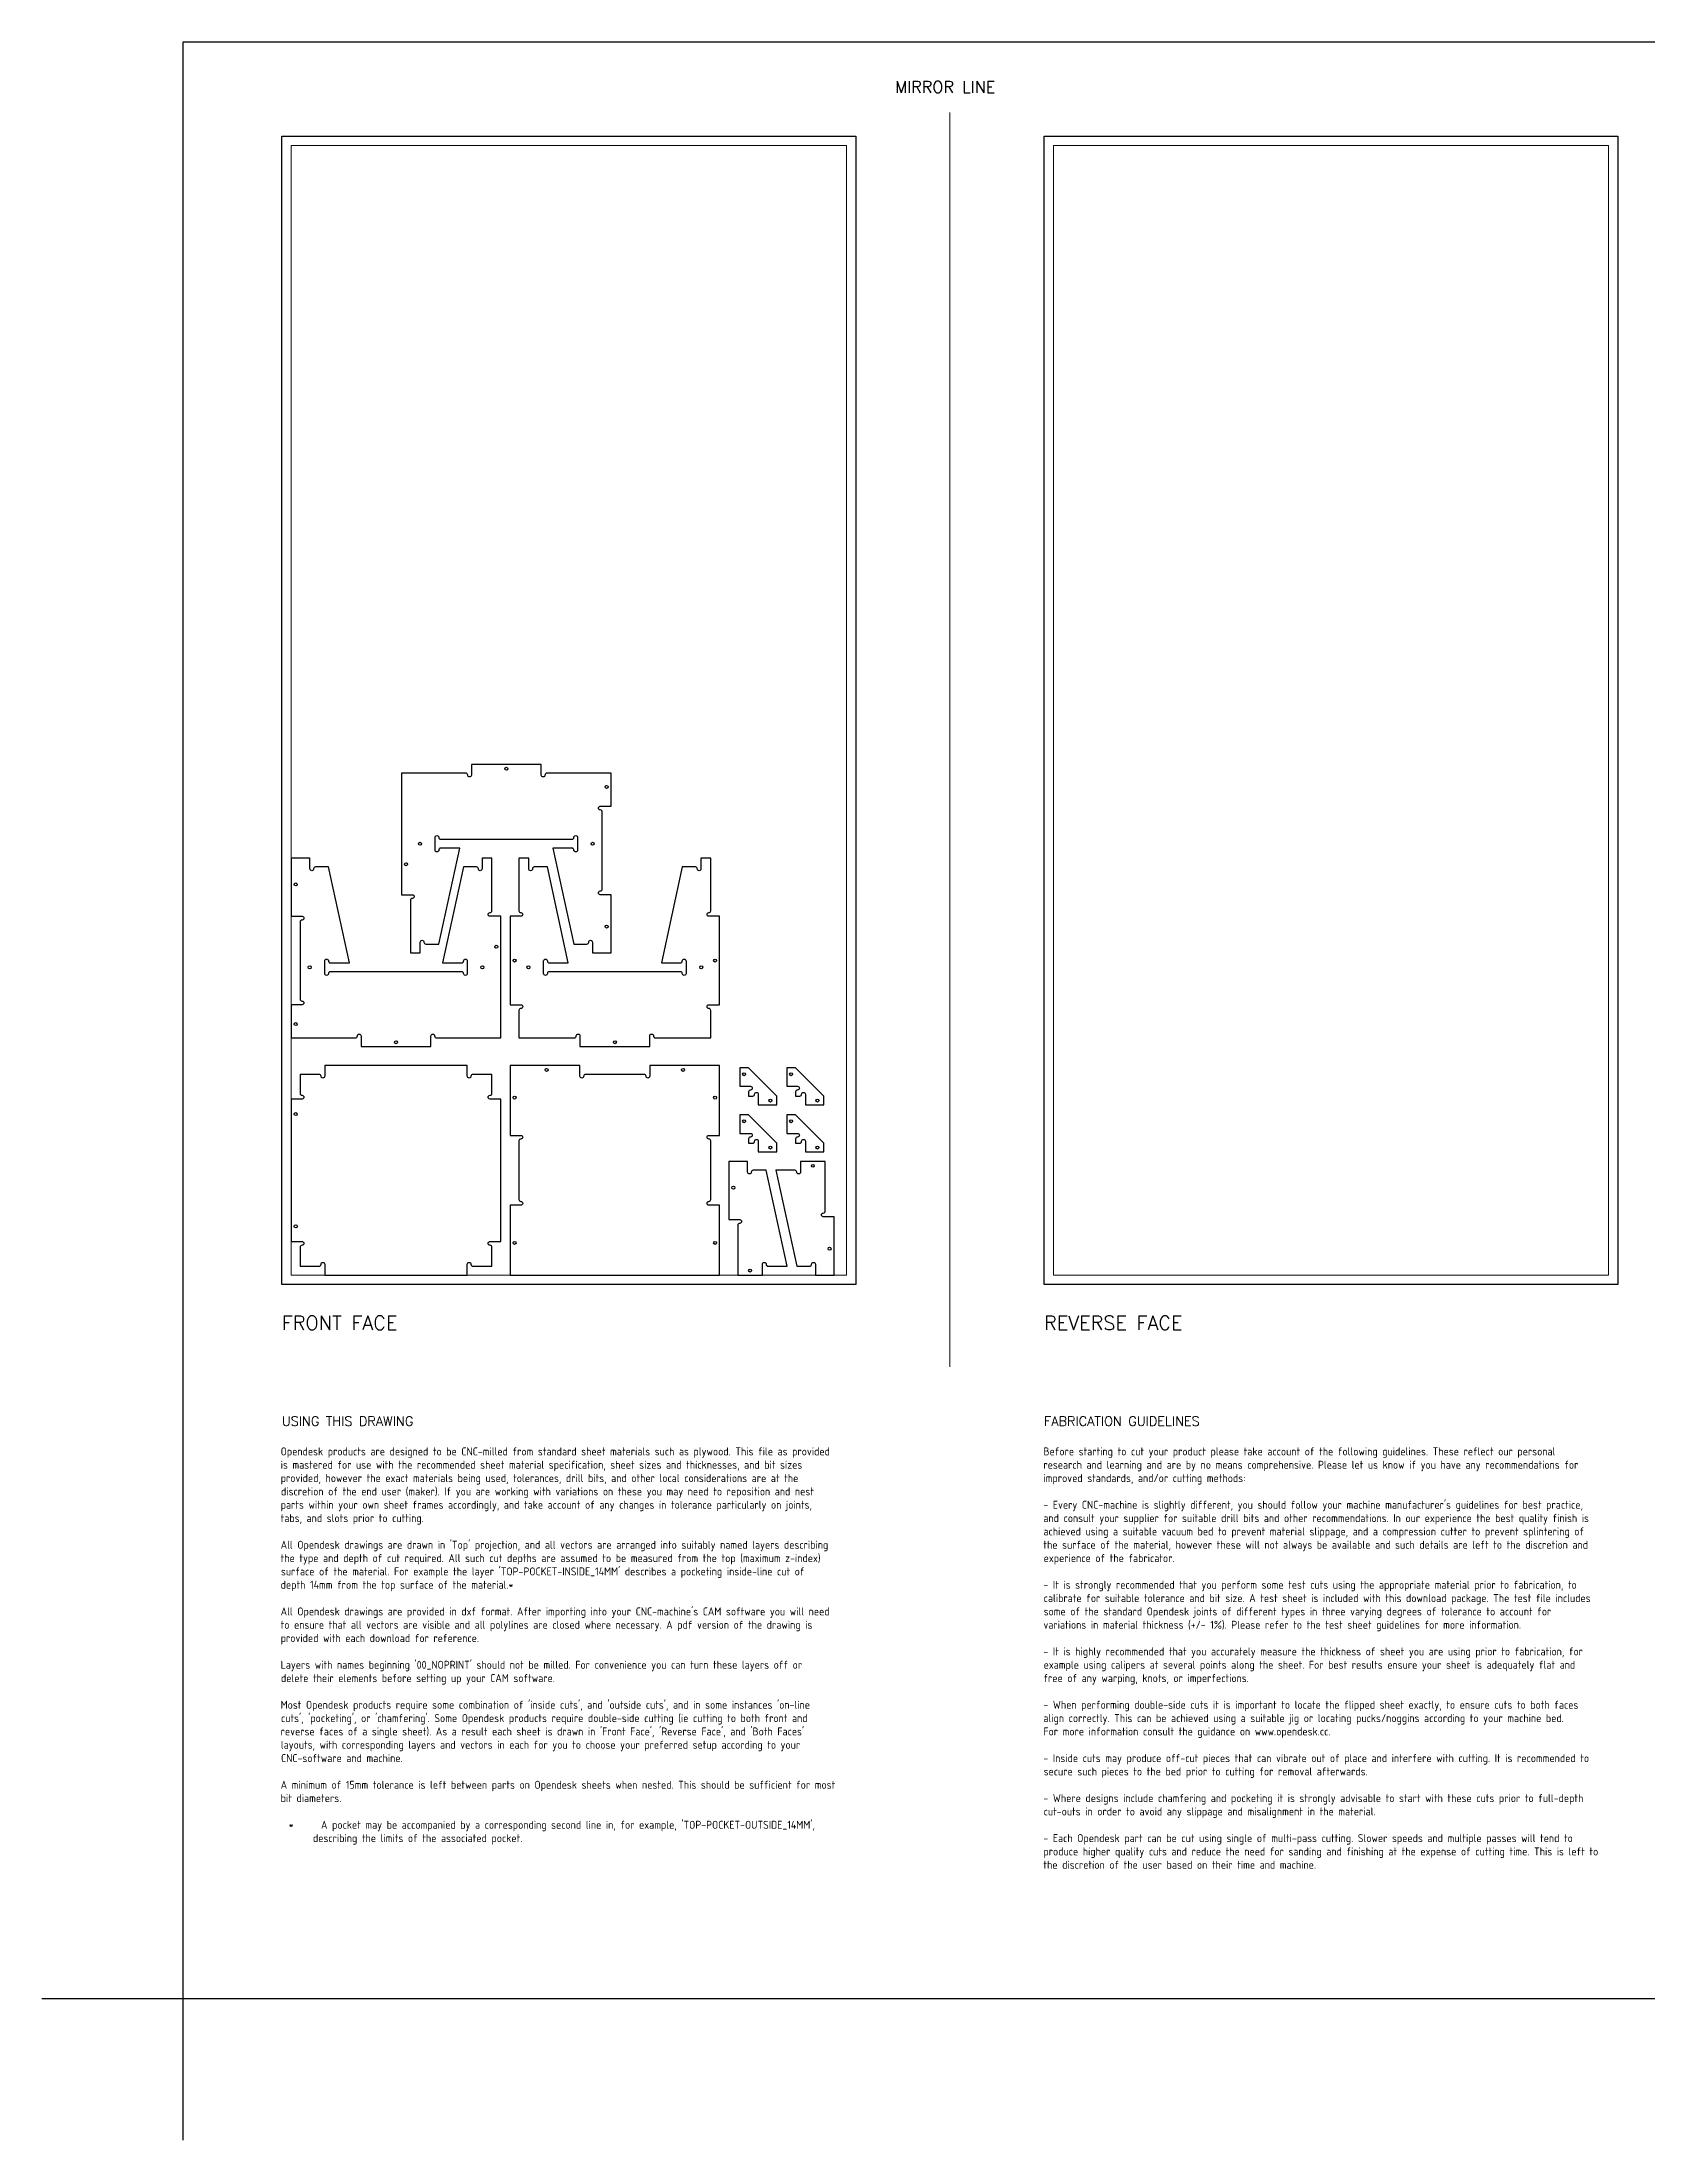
# Model space of a CAD drawing. Header units: millimetres. Extents: x -300 to 5880, y -300 to 4158.
# Drawn here: x -300 to 3112, y -300 to 4158 of the extents above; entities that cross this region are included whole.
import ezdxf
from ezdxf.enums import TextEntityAlignment as Align

# ---------------------------------------------------------------- set-up
doc = ezdxf.new("R2010")
doc.units = ezdxf.units.MM
doc.layers.add('00-NOPRINT_TEXT', color=7, linetype='Continuous', lineweight=25)
doc.layers.add('00_NOPRINT_TOLERANCE', color=7, linetype='Continuous', lineweight=5)
for name, color, linetype, lineweight, true_color in [('BOARD_$TH-NOMINAL', 3, 'Continuous', 30, 0x00ff00), ('TOP-CUT-OUTSIDE_18.000MM', 220, 'Continuous', 25, 0xff00d1), ('TOP-HOLE-6.350MM-DIAM_18.000MM', 3, 'Continuous', 25, 0x00ff0c)]:
    doc.layers.add(name, color=color, linetype=linetype, lineweight=lineweight, true_color=true_color)
doc.styles.add('OD-ISOCP-17_240', font='isocp.shx')
doc.styles.add('OD-ISOCP-17_241', font='isocp.shx')
doc.styles.add('OD-ISOCP-17_242', font='isocp.shx')
doc.styles.add('OD-ISOCP-17_243', font='isocp.shx')
doc.styles.add('OD-ISOCP-17_244', font='isocp.shx')
doc.styles.add('OD-ISOCP-17_245', font='isocp.shx')
doc.styles.add('OD-ISOCP-17_246', font='isocp.shx')
doc.styles.add('OD-ISOCP-17_247', font='isocp.shx')
doc.styles.add('OD-ISOCP-17_248', font='isocp.shx')
doc.styles.add('OD-ISOCP-17_249', font='isocp.shx')
doc.styles.add('OD-ISOCP-17_250', font='isocp.shx')
doc.styles.add('OD-ISOCP-17_251', font='isocp.shx')
doc.styles.add('OD-ISOCP-17_252', font='isocp.shx')
doc.styles.add('OD-ISOCP-17_253', font='isocp.shx')
doc.styles.add('OD-ISOCP-17_254', font='isocp.shx')
doc.styles.add('OD-ISOCP-17_255', font='isocp.shx')
doc.styles.add('OD-ISOCP-17_256', font='isocp.shx')
doc.styles.add('OD-ISOCP-17_257', font='isocp.shx')
doc.styles.add('OD-ISOCP-17_258', font='isocp.shx')
doc.styles.add('OD-ISOCP-17_259', font='isocp.shx')
doc.styles.add('OD-ISOCP-17_260', font='isocp.shx')
doc.styles.add('OD-ISOCP-17_261', font='isocp.shx')
doc.styles.add('OD-ISOCP-17_262', font='isocp.shx')
doc.styles.add('OD-ISOCP-17_263', font='isocp.shx')
doc.styles.add('OD-ISOCP-17_264', font='isocp.shx')
doc.styles.add('OD-ISOCP-17_265', font='isocp.shx')
doc.styles.add('OD-ISOCP-17_266', font='isocp.shx')
doc.styles.add('OD-ISOCP-17_267', font='isocp.shx')
doc.styles.add('OD-ISOCP-17_268', font='isocp.shx')
doc.styles.add('OD-ISOCP-17_269', font='isocp.shx')
doc.styles.add('OD-ISOCP-17_270', font='isocp.shx')
doc.styles.add('OD-ISOCP-17_271', font='isocp.shx')
doc.styles.add('OD-ISOCP-17_272', font='isocp.shx')
doc.styles.add('OD-ISOCP-17_273', font='isocp.shx')
doc.styles.add('OD-ISOCP-17_274', font='isocp.shx')
doc.styles.add('OD-ISOCP-17_275', font='isocp.shx')
doc.styles.add('OD-ISOCP-17_276', font='isocp.shx')
doc.styles.add('OD-ISOCP-17_277', font='isocp.shx')
doc.styles.add('OD-ISOCP-17_278', font='isocp.shx')
doc.styles.add('OD-ISOCP-17_279', font='isocp.shx')
doc.styles.add('OD-ISOCP-17_280', font='isocp.shx')
doc.styles.add('OD-ISOCP-17_281', font='isocp.shx')
doc.styles.add('OD-ISOCP-17_282', font='isocp.shx')
doc.styles.add('OD-ISOCP-17_283', font='isocp.shx')
doc.styles.add('OD-ISOCP-17_284', font='isocp.shx')
doc.styles.add('OD-ISOCP-17_285', font='isocp.shx')
doc.styles.add('OD-ISOCP-17_286', font='isocp.shx')
doc.styles.add('OD-ISOCP-17_287', font='isocp.shx')
doc.styles.add('OD-ISOCP-17_288', font='isocp.shx')
doc.styles.add('OD-SIMPLEX-20_87', font='simplex.shx')
doc.styles.add('OD-SIMPLEX-20_88', font='simplex.shx')
doc.styles.add('OD-SIMPLEX-25_89', font='simplex.shx')
doc.styles.add('OD-SIMPLEX-30_88', font='simplex.shx')
doc.styles.add('OD-SIMPLEX-30_89', font='simplex.shx')

# ---------------------------------------------------------------- blocks, each defined once
blk = doc.blocks.new('Borders Opendesk_7')
at = {"layer": '00-NOPRINT_TEXT'}
for p, q in [((0, 4158), (5880, 4158)), ((0, 0), (0, 4158)), ((0, 0), (-300, 0)), ((0, -300), (0, 0)), ((5880, 0), (0, 0))]:
    blk.add_line(p, q, dxfattribs=at)
at = {"layer": '00_NOPRINT_TOLERANCE', "ltscale": 0.379043}
blk.add_line((1630, 1343.2), (1630, 4008), dxfattribs=at)
at = {"layer": '00_NOPRINT_TOLERANCE', "ltscale": 0.379202}
for p, q in [((210, 3958), (1430, 3958)), ((210, 1518), (210, 3958)), ((1430, 3958), (1430, 1518)), ((1830, 3958), (3050, 3958)), ((1830, 1518), (1830, 3958)), ((3050, 3958), (3050, 1518)), ((1430, 1518), (210, 1518)), ((3050, 1518), (1830, 1518))]:
    blk.add_line(p, q, dxfattribs=at)
at = {"layer": '00_NOPRINT_TOLERANCE', "ltscale": 0.380876}
for p, q in [((230, 3938), (1410, 3938)), ((1850, 3938), (3030, 3938)), ((1410, 1538), (230, 1538)), ((3030, 1538), (1850, 1538))]:
    blk.add_line(p, q, dxfattribs=at)
at = {"layer": '00_NOPRINT_TOLERANCE', "ltscale": 0.380023}
for p, q in [((230, 1538), (230, 3938)), ((1410, 3938), (1410, 1538)), ((1850, 1538), (1850, 3938)), ((3030, 3938), (3030, 1538))]:
    blk.add_line(p, q, dxfattribs=at)
at = {"layer": 'BOARD_$TH-NOMINAL'}
for p, q in [((210, 3958), (1430, 3958)), ((210, 1518), (210, 3958)), ((1430, 3958), (1430, 1518)), ((1830, 3958), (3050, 3958)), ((1830, 1518), (1830, 3958)), ((3050, 3958), (3050, 1518)), ((1430, 1518), (210, 1518)), ((3050, 1518), (1830, 1518))]:
    blk.add_line(p, q, dxfattribs=at)
at = {"layer": '00-NOPRINT_TEXT', "style": 'OD-SIMPLEX-25_89'}
blk.add_text('MIRROR LINE', height=25, dxfattribs=at).set_placement((1513.3, 4049.9))
at = {"layer": '00-NOPRINT_TEXT', "color": 7}
for s, height, style, p in [('FRONT FACE', 30, 'OD-SIMPLEX-30_89', (210, 1451.3)), ('REVERSE FACE', 30, 'OD-SIMPLEX-30_88', (1830, 1451.3)), ('USING THIS DRAWING', 20, 'OD-SIMPLEX-20_88', (210, 1237.4)), ('FABRICATION GUIDELINES', 20, 'OD-SIMPLEX-20_87', (1830, 1237.4))]:
    blk.add_text(s, height=height, dxfattribs=dict(at, style=style)).set_placement(p, align=Align.TOP_LEFT)
for s, style, p in [('Opendesk products are designed to be CNC-milled from standard sheet materials such as plywood. This file as provided', 'OD-ISOCP-17_265', (207.4, 1154.7)), ('Before starting to cut your product please take account of the following guidelines. These reflect our personal', 'OD-ISOCP-17_240', (1828.7, 1154.7)), ('is mastered for use with the recommended sheet material specification, sheet sizes and thicknesses, and bit sizes', 'OD-ISOCP-17_266', (207.4, 1126.3)), ('provided, however the exact materials being used, tolerances, drill bits, and other local considerations are at the', 'OD-ISOCP-17_267', (207.4, 1098)), ('research and learning and are by no means comprehensive. Please let us know if you have any recommendations for', 'OD-ISOCP-17_241', (1828.7, 1126.3)), ('improved standards, and/or cutting methods:', 'OD-ISOCP-17_242', (1828.7, 1098)), ('discretion of the end user (maker). If you are working with variations on these you may need to reposition and nest', 'OD-ISOCP-17_268', (208.1, 1069.7)), ('tabs, and slots prior to cutting.', 'OD-ISOCP-17_270', (207.4, 1013)), ('parts within your own sheet frames accordingly, and take account of any changes in tolerance particularly on joints,', 'OD-ISOCP-17_269', (207.4, 1041.3)), ("- Every CNC-machine is slightly different, you should follow your machine manufacturer's guidelines for best practice,", 'OD-ISOCP-17_243', (1828.7, 1041.3)), ('and consult your supplier for suitable drill bits and other recommendations. In our experience the best quality finish is', 'OD-ISOCP-17_244', (1828.7, 1013)), ('achieved using a suitable vacuum bed to prevent material slippage, and a compression cutter to prevent splintering of', 'OD-ISOCP-17_245', (1828.7, 984.7)), ('the type and depth of cut required. All such cut depths are assumed to be measured from the top (maximum z-index)', 'OD-ISOCP-17_272', (207.4, 928)), ("All Opendesk drawings are drawn in 'Top' projection, and all vectors are arranged into suitably named layers describing", 'OD-ISOCP-17_271', (207.4, 956.3)), ('the surface of the material, however these will not always be available and such details are left to the discretion and', 'OD-ISOCP-17_246', (1828.7, 956.3)), ('experience of the fabricator.', 'OD-ISOCP-17_247', (1829.2, 928)), ("surface of the material. For example the layer 'TOP-POCKET-INSIDE_14MM' describes a pocketing inside-line cut of", 'OD-ISOCP-17_273', (208, 899.7)), ('depth 14mm from the top surface of the material.*', 'OD-ISOCP-17_274', (207.4, 871.3)), ('- It is strongly recommended that you perform some test cuts using the appropriate material prior to fabrication, to', 'OD-ISOCP-17_248', (1828.7, 871.3)), ('calibrate for suitable tolerance and bit size. A test sheet is included with this download package. The test file includes', 'OD-ISOCP-17_249', (1829.3, 843)), ('to ensure that all vectors are visible and all polylines are closed where necessary. A pdf version of the drawing is', 'OD-ISOCP-17_276', (207.4, 786.3)), ("All Opendesk drawings are provided in dxf format. After importing into your CNC-machine's CAM software you will need", 'OD-ISOCP-17_275', (207.4, 814.7)), ('variations in material thickness (+/- 1%). Please refer to the test sheet guidelines for more information.', 'OD-ISOCP-17_251', (1828.7, 786.3)), ('some of the standard Opendesk joints of different types in three varying degrees of tolerance to account for', 'OD-ISOCP-17_250', (1829.2, 814.7)), ('provided with each download for reference.', 'OD-ISOCP-17_277', (207.4, 758)), ("Layers with names beginning '00_NOPRINT' should not be milled. For convenience you can turn these layers off or", 'OD-ISOCP-17_278', (207.4, 701.3)), ('- It is highly recommended that you accurately measure the thickness of sheet you are using prior to fabrication, for', 'OD-ISOCP-17_252', (1828.7, 729.7)), ('example using calipers at several points along the sheet. For best results ensure your sheet is adequately flat and', 'OD-ISOCP-17_253', (1829.2, 701.3)), ('delete their elements before setting up your CAM software.', 'OD-ISOCP-17_279', (208.1, 673)), ('free of any warping, knots, or imperfections.', 'OD-ISOCP-17_254', (1828.7, 673)), ("Most Opendesk products require some combination of 'inside cuts', and 'outside cuts', and in some instances 'on-line", 'OD-ISOCP-17_280', (207.4, 616.3)), ('- When performing double-side cuts it is important to locate the flipped sheet exactly, to ensure cuts to both faces', 'OD-ISOCP-17_255', (1828.7, 616.3)), ("reverse faces of a single sheet). As a result each sheet is drawn in 'Front Face', 'Reverse Face', and 'Both Faces'", 'OD-ISOCP-17_282', (207.4, 559.7)), ("cuts', 'pocketing', or 'chamfering'. Some Opendesk products require double-side cutting (ie cutting to both front and", 'OD-ISOCP-17_281', (208.1, 588)), ('align correctly. This can be achieved using a suitable jig or locating pucks/noggins according to your machine bed.', 'OD-ISOCP-17_256', (1828.7, 588)), ('layouts, with corresponding layers and vectors in each for you to choose your preferred setup according to your', 'OD-ISOCP-17_283', (207.8, 531.3)), ('For more information consult the guidance on www.opendesk.cc.', 'OD-ISOCP-17_257', (1828.7, 559.7)), ('CNC-software and machine.', 'OD-ISOCP-17_284', (208.2, 503)), ('- Inside cuts may produce off-cut pieces that can vibrate out of place and interfere with cutting. It is recommended to', 'OD-ISOCP-17_258', (1828.7, 503)), ('secure such pieces to the bed prior to cutting for removal afterwards.', 'OD-ISOCP-17_259', (1829.2, 474.7)), ('A minimum of 15mm tolerance is left between parts on Opendesk sheets when nested. This should be sufficient for most', 'OD-ISOCP-17_285', (207.4, 446.3)), ('bit diameters.', 'OD-ISOCP-17_286', (207.4, 418)), ('- Where designs include chamfering and pocketing it is strongly advisable to start with these cuts prior to full-depth', 'OD-ISOCP-17_260', (1828.7, 418)), ('cut-outs in order to avoid any slippage and misalignment in the material.', 'OD-ISOCP-17_261', (1829.3, 389.7)), ("*      A pocket may be accompanied by a corresponding second line in, for example, 'TOP-POCKET-OUTSIDE_14MM',", 'OD-ISOCP-17_287', (224.4, 361.3)), ('describing the limits of the associated pocket.', 'OD-ISOCP-17_288', (276.1, 333)), ('- Each Opendesk part can be cut using single of multi-pass cutting. Slower speeds and multiple passes will tend to', 'OD-ISOCP-17_262', (1828.7, 333)), ('produce higher quality cuts and reduce the need for sanding and finishing at the expense of cutting time. This is left to', 'OD-ISOCP-17_263', (1828.7, 304.7)), ('the discretion of the user based on their time and machine.', 'OD-ISOCP-17_264', (1828.7, 276.3))]:
    blk.add_text(s, height=17, dxfattribs=dict(at, style=style)).set_placement(p)

msp = doc.modelspace()

# ---------------------------------------------------------------- linework, layer by layer
at = {"layer": 'TOP-CUT-OUTSIDE_18.000MM'}
for points in [[(862.2, 2245.2, -1), (870.1, 2245.2), (870.1, 2222.4), (909.7, 2222.4), (909.7, 2346.1), (886.9, 2346.1, -1), (886.9, 2354, 0.414214), (890.9, 2358), (890.9, 2522.2, 0.414214), (886.9, 2526.1, -1), (886.9, 2534.1), (909.7, 2534.1), (909.7, 2604.3), (773.2, 2604.3, 0.414214), (769.2, 2600.3, -1), (761.3, 2600.3), (761.3, 2623.1), (612.9, 2623.1), (612.9, 2600.3, -1), (605, 2600.3, 0.414214), (601.1, 2604.3), (464.5, 2604.3), (464.5, 2346.1), (487.3, 2346.1, -1), (487.3, 2338.2, 0.414214), (483.3, 2334.2), (483.3, 2222.4), (504.1, 2222.4), (504.1, 2245.2, -1), (512, 2245.2, 0.414214), (516, 2241.2), (543.7, 2241.2), (588.2, 2445), (547.6, 2445, 0.414214), (543.6, 2441.1, -1), (535.7, 2441.1), (535.7, 2467.8, -1), (543.6, 2467.8, 0.414214), (547.6, 2463.8), (826.7, 2463.8, 0.414214), (830.6, 2467.8, -1), (838.5, 2467.8), (838.5, 2441.1, -1), (830.6, 2441.1, 0.414214), (826.7, 2445), (786, 2445), (830.6, 2241.2), (858.3, 2241.2, 0.414214)], [(627.7, 2401.1, 0.414214), (623.7, 2405), (596, 2405), (551.5, 2201.2), (592.1, 2201.2, 0.414214), (596.1, 2205.2, -1), (604, 2205.2), (604, 2178.5, -1), (596.1, 2178.5, 0.414214), (592.1, 2182.4), (313, 2182.4, 0.414214), (309.1, 2178.5, -1), (301.2, 2178.5), (301.2, 2205.2, -1), (309.1, 2205.2, 0.414214), (313, 2201.2), (353.7, 2201.2), (309.1, 2405), (281.4, 2405, 0.414214), (277.5, 2401.1, -1), (269.6, 2401.1), (269.6, 2423.8), (230, 2423.8), (230, 2300.2), (252.8, 2300.2, -1), (252.8, 2292.2, 0.414214), (248.8, 2288.3), (248.8, 2124.1, 0.414214), (252.8, 2120.1, -1), (252.8, 2112.2), (230, 2112.2), (230, 2042), (366.5, 2042, 0.414214), (370.5, 2045.9, -1), (378.4, 2045.9), (378.4, 2023.2), (526.8, 2023.2), (526.8, 2045.9, -1), (534.7, 2045.9, 0.414214), (538.7, 2042), (675.2, 2042), (675.2, 2300.2), (652.4, 2300.2, -1), (652.4, 2308.1, 0.414214), (656.4, 2312), (656.4, 2423.8), (635.6, 2423.8), (635.6, 2401.1, -1)], [(774.3, 2205.2, 0.414214), (778.2, 2201.2), (818.8, 2201.2), (774.3, 2405), (746.6, 2405, 0.414214), (742.7, 2401.1, -1), (734.7, 2401.1), (734.7, 2423.8), (714, 2423.8), (714, 2312, 0.414214), (717.9, 2308.1, -1), (717.9, 2300.2), (695.2, 2300.2), (695.2, 2112.2), (717.9, 2112.2, -1), (717.9, 2104.3, 0.414214), (714, 2100.3), (714, 2042), (831.7, 2042, 0.414214), (835.6, 2045.9, -1), (843.6, 2045.9), (843.6, 2023.2), (991.9, 2023.2), (991.9, 2045.9, -1), (999.9, 2045.9, 0.414214), (1003.8, 2042), (1121.5, 2042), (1121.5, 2100.3, 0.414214), (1117.6, 2104.3, -1), (1117.6, 2112.2), (1140.3, 2112.2), (1140.3, 2300.2), (1117.6, 2300.2, -1), (1117.6, 2308.1, 0.414214), (1121.5, 2312), (1121.5, 2423.8), (1100.8, 2423.8), (1100.8, 2401.1, -1), (1092.9, 2401.1, 0.414214), (1088.9, 2405), (1061.2, 2405), (1016.7, 2201.2), (1057.3, 2201.2, 0.414214), (1061.2, 2205.2, -1), (1069.2, 2205.2), (1069.2, 2178.5, -1), (1061.2, 2178.5, 0.414214), (1057.3, 2182.4), (778.2, 2182.4, 0.414214), (774.3, 2178.5, -1), (766.3, 2178.5), (766.3, 2205.2, -1)], [(656.4, 1923.9), (656.4, 1964.4), (615.9, 1964.4, 0.414214), (611.9, 1960.4, -1), (604, 1960.4), (604, 1983.2), (301.2, 1983.2), (301.2, 1960.4, -1), (293.3, 1960.4, 0.414214), (289.3, 1964.4), (248.8, 1964.4), (248.8, 1923.9, 0.414214), (252.8, 1919.9, -1), (252.8, 1912), (230, 1912), (230, 1609.2), (252.8, 1609.2, -1), (252.8, 1601.3, 0.414214), (248.8, 1597.3), (248.8, 1556.8), (289.3, 1556.8, 0.414214), (293.3, 1560.8, -1), (301.2, 1560.8), (301.2, 1538), (604, 1538), (604, 1560.8, -1), (611.9, 1560.8, 0.414214), (615.9, 1556.8), (656.4, 1556.8), (656.4, 1597.3, 0.414214), (652.4, 1601.3, -1), (652.4, 1609.2), (675.2, 1609.2), (675.2, 1912), (652.4, 1912, -1), (652.4, 1919.9, 0.414214)], [(714, 1698.3, 0.414214), (717.9, 1694.3, -1), (717.9, 1686.4), (695.2, 1686.4), (695.2, 1538), (1140.3, 1538), (1140.3, 1686.4), (1117.6, 1686.4, -1), (1117.6, 1694.3, 0.414214), (1121.5, 1698.3), (1121.5, 1822.9, 0.414214), (1117.6, 1826.9, -1), (1117.6, 1834.8), (1140.3, 1834.8), (1140.3, 1983.2), (991.9, 1983.2), (991.9, 1960.4, -1), (984, 1960.4, 0.414214), (980.1, 1964.4), (855.4, 1964.4, 0.414214), (851.5, 1960.4, -1), (843.6, 1960.4), (843.6, 1983.2), (695.2, 1983.2), (695.2, 1834.8), (717.9, 1834.8, -1), (717.9, 1826.9, 0.414214), (714, 1822.9)], [(1214.8, 1922.1, -1), (1222.7, 1922.1), (1222.7, 1899.4), (1262.3, 1899.4), (1262.3, 1918.2), (1201.9, 1978.5), (1183.1, 1978.5), (1183.1, 1939), (1205.9, 1939, -1), (1205.9, 1931, 0.414214), (1201.9, 1927.1), (1201.9, 1918.2), (1210.8, 1918.2, 0.414214)], [(1314.8, 1922.1, -1), (1322.7, 1922.1), (1322.7, 1899.4), (1362.3, 1899.4), (1362.3, 1918.2), (1301.9, 1978.5), (1283.1, 1978.5), (1283.1, 1939), (1305.9, 1939, -1), (1305.9, 1931, 0.414214), (1301.9, 1927.1), (1301.9, 1918.2), (1310.8, 1918.2, 0.414214)], [(1214.8, 1822.1, -1), (1222.7, 1822.1), (1222.7, 1799.4), (1262.3, 1799.4), (1262.3, 1818.2), (1201.9, 1878.5), (1183.1, 1878.5), (1183.1, 1839), (1205.9, 1839, -1), (1205.9, 1831, 0.414214), (1201.9, 1827.1), (1201.9, 1818.2), (1210.8, 1818.2, 0.414214)], [(1314.8, 1822.1, -1), (1322.7, 1822.1), (1322.7, 1799.4), (1362.3, 1799.4), (1362.3, 1818.2), (1301.9, 1878.5), (1283.1, 1878.5), (1283.1, 1839), (1305.9, 1839, -1), (1305.9, 1831, 0.414214), (1301.9, 1827.1), (1301.9, 1818.2), (1310.8, 1818.2, 0.414214)], [(1239.4, 1560.8, 0.414214), (1243.4, 1556.8), (1284, 1556.8), (1239.5, 1760.6), (1211.8, 1760.6, 0.414214), (1207.8, 1756.6, -1), (1199.9, 1756.6), (1199.9, 1779.4), (1160.3, 1779.4), (1160.3, 1655.7), (1183.1, 1655.7, -1), (1183.1, 1647.8, 0.414214), (1179.1, 1643.9), (1179.1, 1538), (1231.5, 1538), (1231.5, 1560.8, -1)], [(1304.5, 1756.6, 0.414214), (1300.6, 1760.6), (1259.9, 1760.6), (1304.5, 1556.8), (1332.2, 1556.8, 0.414214), (1336.1, 1560.8, -1), (1344, 1560.8), (1344, 1538), (1383.6, 1538), (1383.6, 1661.7), (1360.9, 1661.7, -1), (1360.9, 1669.6, 0.414214), (1364.8, 1673.5), (1364.8, 1779.4), (1312.4, 1779.4), (1312.4, 1756.6, -1)]]:
    msp.add_lwpolyline(points, format="xyb", close=True, dxfattribs=at)
at = {"layer": 'TOP-HOLE-6.350MM-DIAM_18.000MM'}
for centre, radius in [((687.1, 2613.7), 3.18), ((900.3, 2575.1), 3.17), ((503.6, 2454.4), 3.18), ((870.6, 2454.4), 3.17), ((473.9, 2410.9), 3.18), ((239.4, 2367.9), 3.18), ((900.3, 2278.3), 3.18), ((665.8, 2235.4), 3.18), ((269.1, 2191.8), 3.18), ((636.1, 2191.8), 3.18), ((704.6, 2206.2), 3.17), ((734.2, 2191.8), 3.18), ((1101.3, 2191.8), 3.17), ((1130.9, 2206.2), 3.17), ((239.4, 2071.1), 3.17), ((452.6, 2032.6), 3.18), ((917.8, 2032.6), 3.17), ((772.8, 1973.8), 3.18), ((1062.7, 1973.8), 3.18), ((1192.5, 1964.7), 3.17), ((1292.5, 1964.7), 3.17), ((704.6, 1914.9), 3.18), ((1130.9, 1914.9), 3.17), ((239.4, 1879.8), 3.18), ((1248.4, 1908.8), 3.18), ((1348.4, 1908.8), 3.18), ((1192.5, 1864.7), 3.17), ((1292.5, 1864.7), 3.17), ((1248.4, 1808.8), 3.18), ((1348.4, 1808.8), 3.18), ((1338.6, 1770), 3.17), ((1169.7, 1723.5), 3.17), ((239.4, 1641.4), 3.17), ((704.6, 1606.3), 3.18), ((1130.9, 1606.3), 3.18), ((1374.2, 1593.9), 3.17), ((1205.3, 1547.4), 3.17)]:
    msp.add_circle(centre, radius, dxfattribs=at)

# ---------------------------------------------------------------- block references
msp.add_blockref('Borders Opendesk_7', (0, 0))

doc.saveas('drawing.dxf')
